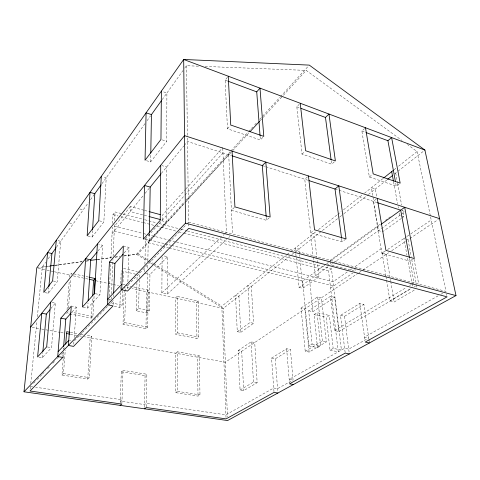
<?xml version="1.0" encoding="UTF-8"?>
<svg xmlns="http://www.w3.org/2000/svg" width="480" height="480" viewBox="0 0 480 480"><rect width="100%" height="100%" fill="white"/><g stroke="black" fill="none" stroke-linecap="round" stroke-linejoin="round"><path stroke-width="0.36" stroke-dasharray="2.4 1.8" d="M162.114 256.95L161.856 292.86L167.394 294.066L167.508 256.758L163.47 255.78M144.63 239.532L149.268 240.69L166.386 221.97L166.602 167.016L162.036 165.642M146.442 160.668L150.63 161.928L166.704 141.3L166.896 93.036L162.762 91.59M162.378 220.092L162.414 215.196L185.346 189.504M136.926 282.66L136.194 310.77L146.916 312.948L149.364 310.692L149.958 274.47L167.508 256.758M146.292 406.836L146.856 374.25L123.024 370.344L121.32 371.76L120.204 403.218M129.372 288.024L124.332 286.932L123.012 324.186L145.95 328.614L147.672 327.09L148.314 290.13L131.718 286.512M149.268 240.69L149.382 233.994M150.63 161.928L150.756 154.536M144.48 407.388L145.074 375.624L146.856 374.25M145.95 328.614L146.634 291.768L148.314 290.13M146.916 312.948L147.66 271.842M147.726 268.11L147.792 264.372M147.858 260.634L148.188 242.694L184.32 203.238M144.768 271.782L144.858 267.294M144.918 264.306L145.434 238.878L184.41 195.66M136.194 310.77L138.594 308.478L139.284 280.248M139.356 277.278L139.482 272.082M137.004 279.702L137.118 275.262M127.644 288.924L127.758 285.414L186.522 224.364M127.878 281.688L129.012 247.416L124.062 246.216M143.892 210.216L130.356 206.574L130.194 211.536L148.788 216.48M121.89 403.356L123.024 370.344M123.012 324.186L124.662 322.62L125.868 287.49M114.276 306.318L119.826 307.446L122.154 305.112L122.676 290.886M123.006 281.904L123.366 272.172M119.826 307.446L120.402 292.536M120.516 289.554L120.63 286.572M120.744 283.59L121.23 270.918L137.136 274.524M113.13 304.53L113.304 300.432L82.242 332.706M113.466 296.724L113.562 294.504M111.168 299.088L111.27 296.844M111.408 293.85L112.956 259.464M113.088 256.47L114.516 224.79M114.708 220.506L115.098 211.938L122.334 213.84M108.9 301.464L109.002 299.232M109.146 296.256L110.67 263.496M110.916 258.282L112.368 227.118M112.542 223.458L112.95 214.668L115.098 211.938M83.088 307.14L87.69 308.058L99.942 294.654L102.588 245.298L98.694 244.362M87.852 235.98L92.106 237.018L103.842 221.964L106.212 177.762L102.708 176.766M63.246 358.656L61.974 375.06L87.75 379.05L89.352 377.628L91.746 336.246L86.586 335.31M69.648 313.89L91.35 318.078L92.898 316.446L94.104 295.626M87.75 379.05L90.186 337.812L91.746 336.246M91.35 318.078L92.574 297.318M87.69 308.058L88.014 302.868M92.106 237.018L92.526 230.292M73.728 344.214L73.932 341.34M74.196 337.62L76.35 307.128L72.018 306.27M61.974 375.06L63.48 373.602L65.28 350.07M68.496 307.968L70.698 279.198M71.04 274.77L71.148 273.294L88.566 277.098M62.85 356.718L63.174 352.518L61.098 354.672M63.408 349.548L63.522 348.06M63.306 357.912L63.768 351.942M63.996 348.96L64.11 347.472M67.044 309.654L69.264 280.974M69.546 277.296L69.72 275.088L71.148 273.294M38.94 357.174L42.288 357.72L51.492 347.652L55.356 303.06L52.038 302.4M45.066 292.644L48.252 293.286L57.192 281.82L60.702 241.302L57.546 240.558M42.288 357.72L42.768 352.542M48.252 293.286L48.798 287.4M30.21 389.082L30.462 386.502L31.5 385.422M30.756 383.532L36.858 321.924M37.368 316.728L42.294 267L45.648 262.32M48.162 258.81L51.93 253.542M56.526 247.128L88.374 202.668M90.516 199.674L94.374 194.286M101.988 183.66L145.356 123.102M147.096 120.672L150.576 115.818M162.174 99.624L182.982 70.578M184.716 68.148L186.456 65.724L199.182 66.216M262.812 137.4L260.37 139.968L227.472 128.79L225.132 80.118L227.358 77.322M130.356 206.574L114.456 226.218L142.776 233.412M50.838 308.574L55.356 303.06M98.01 250.89L102.588 245.298M112.062 233.712L143.22 195.612M145.08 193.338L149.262 188.22M161.448 173.322L183.78 146.01M184.248 145.446L187.494 141.468L231.522 155.658M227.472 128.79L230.274 125.574M72.024 312.03L76.35 307.128M124.152 252.93L129.012 247.416M185.844 188.946L222.744 147.606M184.914 195.102L222.972 152.904M123.948 256.002L136.512 254.28L184.002 202.29M186.018 200.076L230.478 151.398M230.982 150.846L248.16 132.042M248.664 131.49L252.708 127.062M254.724 124.848L257.25 122.082M259.776 119.316L279.984 97.194M280.494 96.642L308.28 66.216M184.824 202.686L231.114 152.142M123.972 255.822L138.084 253.89L184.164 203.598M186.186 201.384L230.748 152.748M232.776 150.534L248.976 132.852M260.118 120.69L262.65 117.924M263.16 117.372L282.906 95.82M283.41 95.268L306.198 70.392L402 140.526M334.332 161.862L331.698 164.196L302.016 154.11L296.826 106.8L299.256 104.262M33.582 383.262L35.136 381.648M37.212 379.488L41.886 374.634M42.408 374.094L45.522 370.854M47.598 368.7L50.196 366M52.788 363.306L54.87 361.146M57.462 358.452L58.5 357.372M74.448 340.8L81.72 333.246M187.038 223.824L188.598 222.198L187.446 137.754M234.42 207.378L231.396 210.318L266.448 220.308L269.082 217.968M302.016 154.11L304.572 151.686M161.856 292.86L224.232 234.426M224.778 233.91L226.422 232.374L222.768 148.266M167.394 294.066L226.518 239.574M228.708 237.552L229.8 236.544M307.398 176.904L304.776 179.268L310.656 232.908L342.06 241.854L345.486 239.316M177.168 296.424L175.404 298.008L175.512 334.32L196.956 338.46L198.834 337.026L198.114 300.996L177.168 296.424L177.33 332.85L175.512 334.32M399.054 184.002L396.27 186.132L369.36 176.988L361.86 131.01L364.968 128.226M198.114 300.996L196.284 302.538L196.956 338.46M369.36 176.988L372.084 174.78M310.656 232.908L313.98 230.256M226.02 417.534L221.832 306.168L286.482 254.97M287.07 254.508L289.992 252.192M290.58 251.724L316.092 231.522M318.42 229.674L337.068 214.908M337.65 214.446L341.148 211.674M343.482 209.832L362.13 195.06M364.458 193.218L383.028 178.506M394.02 169.806L396.324 167.982M398.628 166.158L417.066 151.554L407.424 144.498M289.506 256.386L223.26 308.388L132.246 288.648M291.852 254.544L293.616 253.158M295.962 251.316L339.114 217.44M339.696 216.984L343.206 214.23M343.794 213.768L367.77 194.946M368.352 194.49L386.988 179.862M394.536 173.934L397.452 171.648M398.034 171.192L424.332 150.546M177.414 351.816L175.566 353.232L175.686 392.652L198.03 396.108L199.992 394.86L199.212 355.776L177.414 351.816L177.582 391.368L175.686 392.652M376.134 199.218L373.338 201.366L381.786 253.176L410.082 261.24L413.1 259.32M330.204 260.334L380.568 223.872M385.422 220.356L390.276 216.846M199.212 355.776L197.304 357.156L198.03 396.108M169.206 247.926L302.556 281.1L328.404 262.422M329.01 261.978L380.646 224.67M237.27 331.662L240.744 332.364L238.908 296.1L235.518 295.332L237.27 331.662L250.026 322.53L253.56 323.274L251.328 286.35L247.884 285.534L250.026 322.53M296.19 257.688L299.058 287.43L328.332 266.58M330.366 261.624L330.756 264.846L332.586 263.538M333.198 263.1L380.892 228.858M381.366 228.63L400.878 214.668M401.484 214.236L404.538 212.052M240.744 332.364L253.56 323.274M299.058 287.43L302.802 288.348L319.056 276.81L314.55 236.724L310.848 235.674L313.128 256.5M401.364 218.43L382.5 231.81L378.462 230.592L371.454 187.68L375.372 188.976L376.722 197.1M401.97 217.998L403.794 216.702L402.582 210.15M183.846 233.166L328.53 270.918L331.464 268.842L341.424 350.064L333.168 348.372L330.03 350.166L326.274 317.382L329.322 315.462L333.168 348.372M347.25 271.986L333.042 281.712L175.452 241.704M350.34 269.874L352.194 268.602M381.408 248.616L354.666 266.91L355.296 271.368L330.756 264.846M381.786 253.176L385.332 250.776M238.176 350.58L251.142 341.808L254.724 342.522L257.154 382.692L243.696 390.618L240.078 390.024L238.176 350.58L241.704 351.246L243.696 390.618M301.044 308.058L317.556 296.892L321.42 297.822L326.376 341.916L309.12 352.08L305.214 351.3L301.044 308.058L304.842 308.928L309.12 352.08M330.594 288.072L352.812 273.048M385.878 275.958L382.158 253.2L385.176 251.154M387.594 249.522L406.386 236.814M407.01 236.394L410.112 234.294M410.73 233.874L431.22 220.02M358.47 272.988L225.336 362.22L84.306 336.75M359.088 272.574L362.172 270.504M362.79 270.09L388.68 252.744M391.71 250.71L406.854 240.558M405.984 239.118L408.066 239.748L409.302 238.92M409.92 238.506L438.324 219.468M302.556 281.1L309.006 345.894L312.078 344.052L308.682 310.746L330.468 296.31L334.74 297.348L338.922 331.512L334.554 330.558L330.468 296.31M308.682 310.746L312.864 311.7L334.74 297.348M309.006 345.894L317.49 347.616L314.004 314.598L317.016 312.648L329.322 315.462M273.99 391.668L271.578 358.086L286.632 348.762L290.436 349.512L293.058 380.04L277.542 388.662L273.732 388.02L225.918 414.828L146.352 403.296L144.534 404.568L120.282 401.076L122.016 399.768L35.634 387.252M345.138 352.41L340.506 315.384L359.802 303.432L363.888 304.422L368.712 338.016L348.72 349.122L344.616 348.276L289.176 379.356L293.058 380.04M271.578 358.086L275.316 358.794L290.436 349.512M340.506 315.384L344.52 316.314L363.888 304.422M334.554 330.558L406.368 287.466M409.572 285.546L411.492 284.388M412.134 284.004L414.06 282.852L409.548 258.324M240.078 390.024L253.47 382.062L257.154 382.692M305.214 351.3L322.398 341.082L326.376 341.916M386.598 280.362L389.958 300.918L410.904 288.468M338.922 331.512L410.994 288.696M414.216 286.782L415.5 286.02M389.958 300.918L394.176 301.98L415.194 289.596M317.49 347.616L320.592 345.792L317.016 312.648M438.168 295.824L364.536 337.104L368.712 338.016M440.772 294.36L442.728 293.268M36.774 267.948L50.07 266.124M55.242 265.416L81.84 261.774M86.274 261.162L89.964 260.658M97.356 259.644L111.39 257.724M115.086 257.214L119.52 256.608M42.294 267L46.746 266.388M47.49 266.292L49.716 265.986M54.918 265.272L82.392 261.516M86.106 261.006L89.814 260.496M97.242 259.482L111.354 257.55M115.062 257.04L119.52 256.434M205.17 66.45L306.198 70.392M30.462 386.502L32.676 386.82M63.48 373.602L89.352 377.628M177.582 391.368L199.992 394.86M121.32 371.76L145.074 375.624M47.37 346.95L51.492 347.652M69.39 340.542L70.686 340.77M32.148 327.33L40.962 328.92M41.7 329.052L60.066 332.37M60.804 332.502L63.738 333.036M70.35 334.23L78.432 335.688M79.164 335.82L81.372 336.216M70.368 332.358L77.742 333.702M80.688 334.236L83.64 334.77M92.898 316.446L68.214 311.658L66.756 313.332L68.928 313.752M124.662 322.62L147.672 327.09M177.33 332.85L198.834 337.026M330.03 350.166L338.256 351.84L328.53 270.918M111 302.826L122.154 305.112M138.594 308.478L149.364 310.692M312.078 344.052L320.592 345.792M108.348 299.406L111.18 299.988M95.214 293.664L99.942 294.654M53.28 280.992L57.192 281.82M38.238 268.266L46.29 270.012M47.022 270.168L53.61 271.596M54.342 271.758L69.72 275.088M73.338 275.874L88.524 279.168M95.778 280.74L112.62 284.394M113.352 284.55L118.476 285.666M122.658 284.298L127.032 285.258M125.946 285.252L130.998 286.35M314.004 314.598L326.274 317.382M123.498 268.428L137.304 271.584M144.738 273.282L149.958 274.47M69.288 222.888L73.194 223.86M148.188 242.694L161.958 246.12M162.678 246.3L168.48 247.746M114.234 231.054L142.536 238.152M145.434 238.878L164.334 243.618M165.066 243.798L170.886 245.262M171.612 245.442L333.576 286.062M143.502 233.592L168.192 239.862M168.918 240.048L174.726 241.524M99.384 220.83L103.842 221.964M319.056 276.81L315.252 275.844L313.62 260.964M79.896 208.986L83.226 209.85M112.95 214.668L118.014 215.988M120.906 216.744L142.614 222.408M143.334 222.594L154.188 225.426M157.08 226.182L175.89 231.09M178.782 231.846L183.126 232.974M123.054 214.032L144.042 219.552M144.768 219.744L156.342 222.786M159.24 223.548L180.222 229.068M180.948 229.26L186.738 230.778M187.458 230.97L331.464 268.842M326.58 263.736L330.06 264.66M161.61 220.698L166.386 221.97M144.606 210.408L148.878 211.56M188.598 222.198L445.986 291.438L430.464 216.378M382.158 253.2L386.256 254.364L389.91 276.342M405.294 238.908L403.902 238.494L406.962 255.258M162.234 139.884L166.704 141.3M403.794 216.702L399.696 215.4L399.162 212.478M262.308 165.582L265.14 166.494M265.848 166.722L307.584 180.174M335.01 189.012L376.842 202.494M401.964 210.594L404.508 211.41M225.132 80.118L227.238 80.898M296.826 106.8L300.318 108.102M361.86 131.01L365.286 132.282M138.084 253.89L148.236 260.226M148.872 260.622L153.312 263.394M153.948 263.79L221.832 306.168M136.512 254.28L153.606 264.942M154.242 265.338L223.26 308.388L227.442 416.796M417.066 151.554L430.314 215.652M446.544 294.15L446.826 295.5M414.06 259.212L418.722 284.106M395.694 173.022L397.452 182.49M397.584 183.216L401.634 205.056M408.066 239.748L411.168 256.476M411.708 259.38L416.292 284.112M416.43 284.838L416.97 287.748M395.73 183.198L396.27 186.132M393.576 181.842L397.566 203.73M398.1 206.646L398.364 208.104M407.49 258.174L412.014 282.96M412.146 283.692L412.674 286.608M390.396 279.27L390.642 280.734M390.762 281.466L394.176 301.98M385.998 276.696L386.478 279.63M368.916 339.426L369.318 342.246M359.802 303.432L365.034 340.638M331.2 160.488L331.698 164.196M341.67 238.92L342.06 241.854M344.52 316.314L349.158 352.56M313.212 257.244L313.536 260.22M317.556 296.892L322.398 341.082M309.54 280.032L312.864 311.7M299.418 254.202L298.902 249.012L295.254 248.022L295.758 253.224M299.49 254.946L299.634 256.434M299.928 259.398L302.802 288.348M295.83 253.968L296.118 256.944M286.632 348.762L289.488 383.094M260.094 136.266L260.37 139.968M266.226 217.35L266.448 220.308M275.316 358.794L277.758 391.572M251.142 341.808L253.47 382.062M228.726 154.758L232.536 234.018M186.456 65.724L187.434 137.016M188.622 223.578L188.676 227.706"/><path stroke-width="0.72" d="M160.728 165.246L160.242 220.338L143.31 239.202L144.486 185.454L150.192 187.08L160.98 173.898M161.382 91.11L160.956 139.476L145.044 160.242L146.088 112.818L151.446 114.6L150.786 153.054M149.394 233.244L150.192 187.08M113.628 293.022L114.912 263.4L123.18 254.028M369.42 342.954L365.232 342.054L447.102 296.856L188.688 228.39L127.572 291.03L121.716 289.77L123.354 246.042L109.416 262.134L107.382 304.734L113.07 305.892L73.572 346.374L68.37 345.468L71.298 306.126L60.852 318.18L57.726 356.58L62.796 357.42L30.018 391.014L121.866 404.07L120.126 405.36M94.188 294.138L95.094 278.52L89.292 277.254M97.398 244.05L94.542 293.526L82.434 307.014L85.626 258.69L90.69 259.848L97.098 252.012M101.304 176.37L98.748 220.668L87.144 235.806L90.018 192.39L94.806 193.686L101.142 184.836M92.664 295.836L93.582 280.266L95.094 278.52M88.152 300.642L90.69 259.848M92.574 229.548L94.806 193.686M65.73 344.19L66.684 331.692L69.63 332.226M63.636 346.578L65.778 319.116L70.584 313.662M50.706 302.136L46.68 346.836L37.596 356.952L41.79 313.23L46.326 314.094L49.938 309.678M56.286 240.258L52.626 280.854L43.794 292.386L47.616 252.558L51.93 253.542L56.106 247.716M42.84 351.804L46.326 314.094M48.864 286.662L51.93 253.542M24 391.788L36.774 267.948L183.684 59.466L309.288 65.112L424.914 150.084L456 295.596L227.586 420.534L24 391.788L185.52 223.152L183.684 59.466L424.914 150.084M151.446 114.6L161.316 100.824M30.678 327.06L184.536 135.624L439.56 218.64M260.04 135.528L256.734 91.878L259.986 88.128L263.784 136.374L230.742 125.04L228.246 76.206M249.99 131.742L259.614 121.242M58.122 351.666L68.742 340.422M107.646 299.256L121.926 284.142M266.172 216.612L262.308 165.582L265.812 162.078L270.138 217.032L234.924 206.886L232.074 151.098M331.098 159.744L325.458 117.456L328.962 114.042L335.382 160.932L305.592 150.714L300.228 103.248M395.466 181.734L387.918 140.706L391.62 137.58L400.17 183.15L373.176 173.892L365.484 127.758M341.574 238.182L335.01 189.012L338.796 185.838L346.062 238.896L314.532 229.818L308.448 175.956M383.61 178.05L393.444 170.262M387.564 179.406L392.79 175.302M381.258 224.226L404.694 207.288L414.312 258.552L385.92 250.374L377.25 198.354M144.456 408.798L146.28 407.544L226.068 418.884L274.044 392.4L277.866 393.03M50.46 265.884L54.174 265.374M90.558 260.394L96.498 259.584M293.442 384.516L289.548 383.838L345.222 353.1L349.338 353.94M66.678 333.564L69.618 334.098M60.852 318.18L65.778 319.116M89.244 279.324L93.582 280.266M109.416 262.134L114.912 263.4M149.502 216.672L160.23 219.522M185.52 223.152L456 295.596M149.592 211.752L160.272 214.626M232.224 155.886L262.308 165.582M308.994 180.624L335.01 189.012M377.544 202.722L400.692 210.18L409.416 257.592M227.94 81.162L256.734 91.878M301.014 108.36L325.458 117.456M365.976 132.54L387.918 140.706M391.71 171.63L393.444 181.116"/></g></svg>
